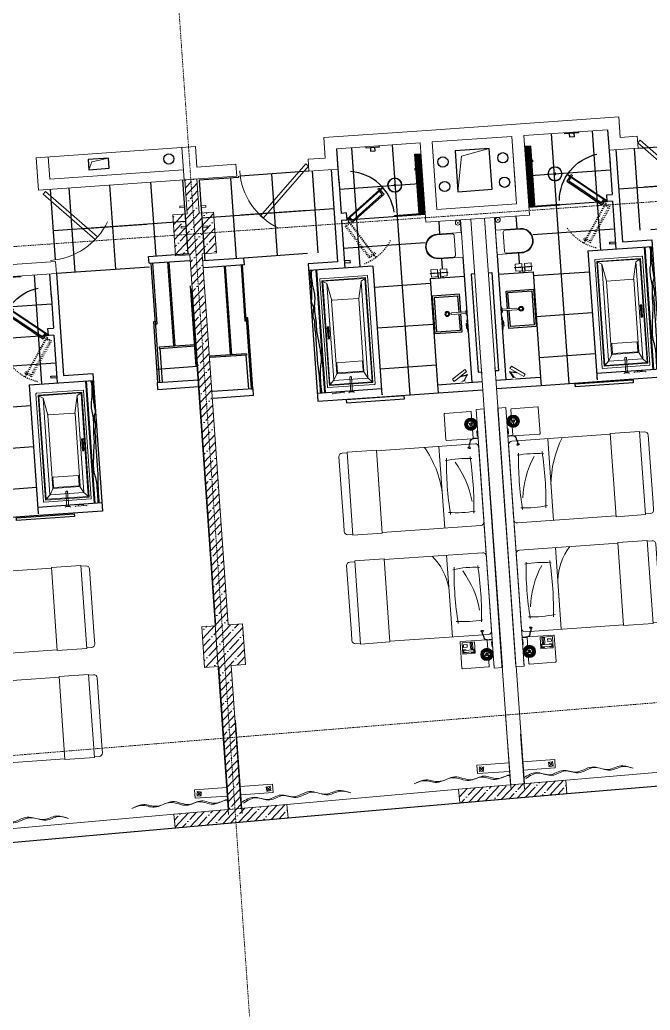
# Model space of a CAD drawing. Header units: millimetres. Extents: x -798 to 124478, y -405 to 121556.
# Drawn here: x 52093 to 61324, y 9084 to 23600 of the extents above; entities that cross this region are included whole.
import ezdxf

# ---------------------------------------------------------------- set-up
doc = ezdxf.new("R2010")
doc.units = ezdxf.units.MM
doc.set_wipeout_variables(frame=1)
for name, pattern in [('ACAD_ISO03W100', [30, 12, -18]), ('CENTER', [2, 1.25, -0.25, 0.25, -0.25]), ('Dashed', [0.564444, 0.282222, -0.282222]), ('Strichpunkt', [25.4, 12.7, -6.35, 0, -6.35])]:
    doc.linetypes.add(name, pattern=pattern)
doc.layers.add('1', color=7, linetype='Continuous')
doc.layers.add('A-ЭСКИЗ', color=250, linetype='Continuous')
for name, color, linetype, lineweight in [('A-AXES', 40, 'CENTER', 5), ('A-DOOR', 4, 'Continuous', 18), ('A-Hatch', 253, 'Continuous', 9), ('A-WALL-BRC', 30, 'Continuous', 13), ('A-WALL-BRCK', 5, 'Continuous', 9), ('A-WALL-GVL', 5, 'Continuous', 13), ('LWA', 9, 'Continuous', 0), ('S-SLAB', 200, 'Continuous', 15), ('S-WALL', 5, 'Continuous', 15)]:
    doc.layers.add(name, color=color, linetype=linetype, lineweight=lineweight)
pattern_1 = [(0, (-128611.0993, 13100.188), (2.38125, 4.7625), [0, -4.7625])]
pattern_2 = [(0, (-128611.0993, 13100.1882), (1.5875, 3.175), [0, -3.175])]

# ---------------------------------------------------------------- blocks, each defined once
blk = doc.blocks.new('штора2')
at = {"layer": 'LWA', "color": 9}
for q in [(27702, 22033), (27708, 21967), (27768, 22039), (27774, 21973)]:
    blk.add_line((27738, 22003), q, dxfattribs=at)
blk.add_lwpolyline([(27677, 21939), (28148, 21939), (28148, 22063), (27677, 22063)], close=True, dxfattribs=at)
blk.add_circle((27738, 22003), 32.4, dxfattribs=at)
for points, knots in [([(28141, 22123), (28136, 22123), (28067, 22124), (27930, 22212), (27741, 22075), (27531, 22205), (27312, 22040), (27091, 22196), (26899, 22086), (26790, 22129), (26741, 22148)], [187.014587, 187.014587, 187.014587, 187.014587, 202.944401, 403.924227, 603.513811, 795.094955, 1040.158283, 1286.67345, 1472.778245, 1625.519582, 1625.519582, 1625.519582, 1625.519582]), ([(28143, 22113), (28082, 22122), (27955, 22198), (27770, 22064), (27561, 22194), (27341, 22029), (27120, 22185), (26929, 22075), (26819, 22118), (26770, 22137)], [215.715231, 215.715231, 215.715231, 215.715231, 403.924227, 603.513811, 795.094955, 1040.158283, 1286.67345, 1472.778245, 1625.519582, 1625.519582, 1625.519582, 1625.519582])]:
    blk.add_open_spline(points, degree=3, knots=knots, dxfattribs=at)
blk = doc.blocks.new('штора1')
at = {"layer": 'LWA', "color": 9}
for q in [(24773, 21973), (24779, 22039), (24845, 22033), (24839, 21967)]:
    blk.add_line((24809, 22003), q, dxfattribs=at)
blk.add_lwpolyline([(24870, 21939), (24398, 21939), (24398, 22063), (24870, 22063)], close=True, dxfattribs=at)
blk.add_circle((24809, 22003), 32.4, dxfattribs=at)
for points in [[(24398, 22176), (24591, 22112), (24787, 22157), (24980, 22107), (25167, 22146), (25405, 22087), (25646, 22140), (25828, 22101), (25976, 22137)], [(24428, 22187), (24620, 22123), (24816, 22168), (25009, 22117), (25197, 22157), (25435, 22098), (25676, 22151), (25857, 22112), (26006, 22148)]]:
    blk.add_spline(points, degree=3, dxfattribs=at)
blk = doc.blocks.new('шторы')
at = {"xscale": -0.9999999999999998, "rotation": 180.0000000000041}
for name, p in [('штора1', (-65798, 13814)), ('штора2', (-65598, 13882)), ('штора1', (-61649, 13885)), ('штора1', (-69948, 13731)), ('штора2', (-69748, 13810))]:
    blk.add_blockref(name, p, dxfattribs=at)
blk = doc.blocks.new('DOOR101')
at = {"layer": 'A-DOOR', "ltscale": 4, "transparency": 33554687}
blk.add_lwpolyline([(0, 0), (-714, -714), (-750, -678), (-36, 36)], close=True, dxfattribs=at)
blk.add_arc((0, 0), 1010, 180, 240, dxfattribs=at)
blk = doc.blocks.new('NC Night table')
blk.add_wipeout([(-200, -390), (-200, -10), (-199, -6), (-198, -4), (-197, -3), (-195, -1), (-192, 0), (-190, 0), (190, 0), (193, 0), (195, -1), (197, -3), (199, -5), (200, -7), (200, -10), (200, -390), (200, -392), (199, -394), (197, -397), (195, -399), (192, -400), (190, -400), (-190, -400), (-192, -400), (-194, -399), (-197, -397), (-199, -394), (-200, -392)])
for points in [[(-190, 0), (190, 0)], [(-200, -390), (-200, -10)], [(200, -390), (200, -10)], [(-190, -400), (190, -400)], [(-190, -400), (190, -400)]]:
    blk.add_lwpolyline(points)
for centre, start, end in [((-190, -10), 90, 180), ((190, -10), 0, 90), ((-190, -390), 180, 270), ((190, -390), 270, 0)]:
    blk.add_arc(centre, 10, start, end)
blk = doc.blocks.new('*U479')
at = {"transparency": 33554687}
blk.add_wipeout([(-1850, 0), (1950, 0), (1950, -120), (1636, -120), (1636, -130), (1561, -130), (1561, -120), (1400, -120), (1416, -123), (1427, -128), (1435, -135), (1443, -144), (1448, -156), (1450, -170), (1450, -1616), (1460, -1616), (1460, -2048), (1450, -2048), (1450, -2121), (1448, -2135), (1443, -2146), (1435, -2156), (1424, -2165), (1409, -2170), (1400, -2171), (300, -2171), (277, -2165), (265, -2156), (258, -2148), (252, -2135), (250, -2121), (250, -2048), (240, -2048), (240, -1616), (250, -1616), (250, -170), (252, -156), (256, -146), (263, -137), (265, -135), (272, -128), (283, -123), (295, -120), (300, -120), (-200, -120), (-185, -122), (-174, -127), (-165, -135), (-159, -142), (-154, -150), (-150, -170), (-150, -1616), (-140, -1616), (-140, -2048), (-150, -2048), (-150, -2121), (-152, -2134), (-156, -2145), (-165, -2156), (-173, -2163), (-185, -2169), (-200, -2171), (-1300, -2171), (-1314, -2169), (-1325, -2164), (-1335, -2156), (-1343, -2147), (-1347, -2138), (-1350, -2121), (-1350, -2048), (-1360, -2048), (-1360, -1616), (-1350, -1616), (-1350, -170), (-1349, -162), (-1346, -151), (-1341, -142), (-1335, -135), (-1328, -128), (-1319, -124), (-1300, -120), (-1461, -120), (-1461, -130), (-1536, -130), (-1536, -120), (-1850, -120)], dxfattribs=at)
for p, q in [((-1850, 0), (1950, 0)), ((240, 0), (1928, 0)), ((1950, -120), (1950, 0)), ((-150, -1616), (-150, -170)), ((1450, -1616), (1450, -170)), ((-150, -699), (-1350, -699)), ((1450, -699), (250, -699))]:
    blk.add_line(p, q, dxfattribs=at)
at = {"color": 9, "transparency": 33554687}
for p, q in [((1561, -120), (1561, -130)), ((1561, -130), (1636, -130)), ((1636, -130), (1636, -120))]:
    blk.add_line(p, q, dxfattribs=at)
at = {"color": 1, "transparency": 33554687}
for p, q in [((-140, -1616), (-1360, -1616)), ((-1360, -2048), (-1360, -1616)), ((-140, -2048), (-140, -1616)), ((1460, -1616), (240, -1616)), ((240, -2048), (240, -1616)), ((1460, -2048), (1460, -1616)), ((-140, -2048), (-1360, -2048)), ((1460, -2048), (240, -2048))]:
    blk.add_line(p, q, dxfattribs=at)
at = {"transparency": 33554687}
for points in [[(-1350, -1616), (-1350, -170, -0.414214), (-1300, -120), (-1194, -120)], [(250, -1616), (250, -170, -0.414214), (300, -120), (406, -120)], [(-1350, -2048), (-1350, -2121, 0.414214), (-1300, -2171), (-1194, -2171)], [(-150, -2048), (-150, -2121, -0.414214), (-200, -2171), (-1194, -2171)], [(250, -2048), (250, -2121, 0.414214), (300, -2171), (406, -2171)], [(1450, -2048), (1450, -2121, -0.414214), (1400, -2171), (406, -2171)]]:
    blk.add_lwpolyline(points, format="xyb", dxfattribs=at)
for centre, radius, start, end in [((-200, -170), 50, 0, 90), ((1400, -170), 50, 0, 90), ((-1288, -269), 29, 90.0643, 152.4341), ((-1285, -250), 29, 192.8605, 255.2303), ((-1241, -265), 53, 152.8654, 192.5176), ((-1323, -255), 37.9, 322.5963, 20.4157), ((1423, -255), 37.9, 159.5843, 217.4037), ((1388, -269), 29, 27.5659, 89.9357), ((1341, -265), 53, 347.4824, 27.1346), ((1385, -250), 29, 284.7697, 347.1395), ((-723, -1559), 865, 48.5262, 83.7427), ((652, -2273), 1579, 59.6604, 85.6808)]:
    blk.add_arc(centre, radius, start, end, dxfattribs=at)
at = {"color": 9, "transparency": 33554687}
for centre, radius, start, end in [((-728, -4972), 4733, 85.2045, 95.2424), ((328, -407), 1471, 173.3374, 188.5889), ((-1148, -1679), 1415, 57.9104, 83.527), ((-1822, -404), 1471, 351.4111, 6.6626), ((872, -4972), 4733, 85.2045, 95.2424), ((1928, -407), 1471, 173.3374, 188.5889), ((452, -1679), 1415, 57.9104, 83.527), ((-222, -404), 1471, 351.4111, 6.6626), ((-728, 4114), 4733, 264.7576, 274.7955), ((872, 4114), 4733, 264.7576, 274.7955)]:
    blk.add_arc(centre, radius, start, end, dxfattribs=at)
at = {"transparency": 33554687}
for points, knots in [([(1530, -120), (1530, -125), (1531, -129), (1532, -139), (1532, -145), (1532, -154), (1532, -157), (1532, -163), (1532, -166), (1532, -172), (1532, -175), (1531, -184), (1530, -191), (1527, -203), (1525, -209), (1521, -218), (1519, -221), (1515, -227), (1513, -230), (1508, -234), (1507, -235), (1504, -236), (1502, -237), (1500, -238), (1500, -238), (1498, -238), (1498, -239), (1496, -239), (1494, -239), (1490, -240), (1488, -240), (1483, -241), (1480, -241), (1477, -242), (1476, -242), (1474, -242), (1473, -243), (1472, -243), (1471, -243), (1469, -244), (1467, -245), (1463, -247), (1461, -248), (1455, -251), (1452, -253), (1449, -254), (1448, -254), (1446, -255), (1445, -255), (1443, -256), (1441, -257), (1436, -258), (1433, -259), (1423, -260), (1418, -261), (1412, -261)], [0.408946, 0.408946, 0.408946, 0.408946, 14.893019, 14.893019, 31.538449, 31.538449, 40.753928, 40.753928, 48.699197, 48.699197, 56.644465, 56.644465, 72.535003, 72.535003, 88.42554, 88.42554, 99.093384, 99.093384, 109.761227, 109.761227, 115.432916, 115.432916, 119.531491, 119.531491, 121.526995, 121.526995, 123.5225, 123.5225, 127.513508, 127.513508, 134.907916, 134.907916, 142.302325, 142.302325, 145.600302, 145.600302, 148.209925, 148.209925, 150.819548, 150.819548, 156.038795, 156.038795, 165.123981, 165.123981, 174.209168, 174.209168, 176.741836, 176.741836, 179.274504, 179.274504, 184.33984, 184.33984, 194.470511, 194.470511, 211.322731, 211.322731, 211.322731, 211.322731]), ([(1526, -120), (1527, -135), (1531, -173), (1518, -238), (1471, -236), (1446, -254), (1425, -256), (1413, -257)], [0, 0, 0, 0, 46.823747, 120.081065, 147.046858, 175.246216, 209.640454, 209.640454, 209.640454, 209.640454])]:
    blk.add_open_spline(points, degree=3, knots=knots, dxfattribs=at)
at = {"transparency": 33554687, "xscale": -1}
blk.add_blockref('NC Night table', (-1626, -192), dxfattribs=at)
at = {"transparency": 33554687}
h = blk.add_hatch(dxfattribs=at)
h.set_pattern_fill('DOTS', color=9, scale=3, style=0)
h.set_pattern_definition(pattern_1)
h.paths.add_polyline_path([(-1703, -147), (-1673, -179, -0.227785), (-1635, -166), (-1630, -123, 0.225319)])
h = blk.add_hatch(dxfattribs=at)
h.set_pattern_fill('DOTS', color=9, scale=2, style=0)
h.set_pattern_definition(pattern_2)
h.paths.add_polyline_path([(-1630, -123), (-1635, -166, -0.37521), (-1594, -212, -0.229255), (-1612, -249), (-1586, -284, 0.231726), (-1551, -212, 0.377888)])
h = blk.add_hatch(dxfattribs=at)
h.set_pattern_fill('DOTS', color=9, scale=2, style=0)
h.set_pattern_definition(pattern_2)
h.paths.add_polyline_path([(-1688, -212, -0.205293), (-1673, -179), (-1703, -147, 0.205293), (-1731, -212, 0.349325), (-1661, -300), (-1652, -258, -0.349325)])
h = blk.add_hatch(dxfattribs=at)
h.set_pattern_fill('DOTS', color=9, scale=3, style=0)
h.set_pattern_definition(pattern_1)
h.paths.add_polyline_path([(-1612, -249, -0.227785), (-1652, -258), (-1661, -300, 0.225319), (-1586, -284)])
for p, q in [((-1850, 0), (-1850, -120)), ((-1850, -120), (1950, -120)), ((1400, -120), (-1376, -120))]:
    blk.add_line(p, q, dxfattribs=at)
at = {"color": 1, "transparency": 33554687}
for p, q in [((-1850, -120), (-1756, -120)), ((1426, -120), (-1500, -120))]:
    blk.add_line(p, q, dxfattribs=at)
at = {"color": 9, "transparency": 33554687}
for p, q in [((-1536, -130), (-1536, -120)), ((-1461, -130), (-1536, -130)), ((-1461, -120), (-1461, -130))]:
    blk.add_line(p, q, dxfattribs=at)
at = {"color": 1, "transparency": 33554687}
for points in [[(-1641, -212), (-1665, -172)], [(-1665, -253), (-1641, -212)], [(-1641, -212), (-1594, -212)]]:
    blk.add_lwpolyline(points, dxfattribs=at)
for radius in [90, 90, 46.7, 19.4]:
    blk.add_circle((-1641, -212), radius, dxfattribs=at)
at = {"transparency": 33554687}
for points, knots in [([(-1430, -120), (-1430, -125), (-1431, -129), (-1432, -139), (-1432, -145), (-1432, -154), (-1432, -157), (-1432, -163), (-1432, -166), (-1432, -172), (-1432, -175), (-1431, -184), (-1430, -191), (-1427, -203), (-1425, -209), (-1421, -218), (-1419, -221), (-1415, -227), (-1413, -230), (-1408, -234), (-1407, -235), (-1404, -236), (-1402, -237), (-1400, -238), (-1400, -238), (-1398, -238), (-1398, -239), (-1396, -239), (-1394, -239), (-1390, -240), (-1388, -240), (-1383, -241), (-1380, -241), (-1377, -242), (-1376, -242), (-1374, -242), (-1373, -243), (-1372, -243), (-1371, -243), (-1369, -244), (-1367, -245), (-1363, -247), (-1361, -248), (-1355, -251), (-1352, -253), (-1349, -254), (-1348, -254), (-1346, -255), (-1345, -255), (-1343, -256), (-1341, -257), (-1336, -258), (-1333, -259), (-1323, -260), (-1318, -261), (-1312, -261)], [0.408946, 0.408946, 0.408946, 0.408946, 14.893019, 14.893019, 31.538449, 31.538449, 40.753928, 40.753928, 48.699197, 48.699197, 56.644465, 56.644465, 72.535003, 72.535003, 88.42554, 88.42554, 99.093384, 99.093384, 109.761227, 109.761227, 115.432916, 115.432916, 119.531491, 119.531491, 121.526995, 121.526995, 123.5225, 123.5225, 127.513508, 127.513508, 134.907916, 134.907916, 142.302325, 142.302325, 145.600302, 145.600302, 148.209925, 148.209925, 150.819548, 150.819548, 156.038795, 156.038795, 165.123981, 165.123981, 174.209168, 174.209168, 176.741836, 176.741836, 179.274504, 179.274504, 184.33984, 184.33984, 194.470511, 194.470511, 211.322731, 211.322731, 211.322731, 211.322731]), ([(-1426, -120), (-1426, -125), (-1427, -129), (-1428, -138), (-1428, -142), (-1428, -150), (-1428, -153), (-1428, -160), (-1428, -163), (-1428, -168), (-1428, -171), (-1427, -177), (-1427, -180), (-1426, -191), (-1424, -199), (-1419, -214), (-1416, -220), (-1410, -227), (-1409, -228), (-1406, -231), (-1404, -232), (-1402, -233), (-1401, -233), (-1397, -235), (-1395, -235), (-1391, -236), (-1389, -236), (-1385, -237), (-1383, -237), (-1379, -237), (-1377, -238), (-1374, -238), (-1374, -238), (-1372, -239), (-1371, -239), (-1369, -240), (-1368, -240), (-1365, -241), (-1363, -243), (-1358, -245), (-1356, -246), (-1351, -249), (-1349, -250), (-1344, -252), (-1341, -253), (-1336, -254), (-1334, -255), (-1325, -256), (-1318, -257), (-1312, -257), (-1312, -257), (-1311, -257)], [0, 0, 0, 0, 14.994783, 14.994783, 27.011933, 27.011933, 37.761453, 37.761453, 45.515298, 45.515298, 53.269144, 53.269144, 61.022989, 61.022989, 82.389762, 82.389762, 103.756534, 103.756534, 110.162663, 110.162663, 115.905696, 115.905696, 119.508232, 119.508232, 126.713306, 126.713306, 132.501218, 132.501218, 138.28913, 138.28913, 144.077042, 144.077042, 146.875499, 146.875499, 149.673956, 149.673956, 152.472413, 152.472413, 160.360941, 160.360941, 168.249469, 168.249469, 176.137996, 176.137996, 184.026524, 184.026524, 191.915051, 191.915051, 211.08036, 211.08036, 211.322731, 211.322731, 211.322731, 211.322731])]:
    blk.add_open_spline(points, degree=3, knots=knots, dxfattribs=at)
at = {"color": 1, "transparency": 33554687}
blk.add_wipeout([(-1611, -383), (-1446, -383), (-1446, -564), (-1611, -564)], dxfattribs=at)
blk.add_line((-1538, -428), (-1455, -428), dxfattribs=at)
for points in [[(-1611, -383), (-1446, -383), (-1446, -564), (-1611, -564)], [(-1588, -401), (-1560, -401), (-1560, -546), (-1588, -546)], [(-1538, -410), (-1455, -410), (-1455, -446), (-1538, -446)], [(-1514, -492), (-1478, -492), (-1478, -546), (-1514, -546)]]:
    blk.add_lwpolyline(points, close=True, dxfattribs=at)
for points in [[(-1588, -437), (-1600, -437), (-1600, -386), (-1547, -386), (-1547, -437), (-1560, -437)], [(-1588, -433), (-1597, -433), (-1597, -392), (-1551, -392), (-1551, -433), (-1560, -433)], [(-1560, -515), (-1551, -515), (-1551, -556), (-1596, -556), (-1596, -515), (-1588, -515)]]:
    blk.add_lwpolyline(points, dxfattribs=at)
at = {"transparency": 33554687}
blk.add_blockref('NC Night table', (1726, -192), dxfattribs=at)
h = blk.add_hatch(dxfattribs=at)
h.set_pattern_fill('DOTS', color=9, scale=2, style=0)
h.set_pattern_definition(pattern_2)
h.paths.add_polyline_path([(1730, -123), (1735, -166, 0.37521), (1694, -212, 0.229255), (1712, -249), (1686, -284, -0.231726), (1651, -212, -0.377888)])
h = blk.add_hatch(dxfattribs=at)
h.set_pattern_fill('DOTS', color=9, scale=3, style=0)
h.set_pattern_definition(pattern_1)
h.paths.add_polyline_path([(1803, -147), (1773, -179, 0.227785), (1735, -166), (1730, -123, -0.225319)])
h = blk.add_hatch(dxfattribs=at)
h.set_pattern_fill('DOTS', color=9, scale=3, style=0)
h.set_pattern_definition(pattern_1)
h.paths.add_polyline_path([(1712, -249, 0.227785), (1752, -258), (1761, -300, -0.225319), (1686, -284)])
h = blk.add_hatch(dxfattribs=at)
h.set_pattern_fill('DOTS', color=9, scale=2, style=0)
h.set_pattern_definition(pattern_2)
h.paths.add_polyline_path([(1788, -212, 0.205293), (1773, -179), (1803, -147, -0.205293), (1831, -212, -0.349325), (1761, -300), (1752, -258, 0.349325)])
at = {"color": 1, "transparency": 33554687}
for points in [[(1741, -212), (1694, -212)], [(1741, -212), (1765, -172)], [(1765, -253), (1741, -212)]]:
    blk.add_lwpolyline(points, dxfattribs=at)
for radius in [90, 90, 46.7, 19.4]:
    blk.add_circle((1741, -212), radius, dxfattribs=at)
blk = doc.blocks.new('URB Toilet')
blk.add_wipeout([(-540, 0), (-540, 9), (-539, 20), (-536, 39), (-532, 52), (-527, 67), (-523, 77), (-516, 90), (-510, 100), (-501, 112), (-491, 123), (-481, 133), (-467, 145), (-452, 155), (-439, 162), (-423, 169), (-410, 173), (-391, 177), (-382, 179), (-373, 180), (-364, 180), (-360, 180), (-5, 180), (-4, 180), (-3, 180), (-2, 179), (-1, 178), (-1, 177), (0, 176), (0, 175), (0, -175), (0, -176), (-1, -177), (-1, -178), (-1, -179), (-3, -179), (-4, -180), (-5, -180), (-360, -180), (-369, -180), (-376, -179), (-384, -178), (-395, -176), (-408, -174), (-419, -170), (-431, -165), (-444, -159), (-456, -152), (-470, -142), (-482, -133), (-494, -120), (-504, -108), (-511, -98), (-518, -86), (-525, -72), (-528, -64), (-531, -55), (-534, -45), (-537, -32), (-539, -20), (-540, -10), (-540, -3)])
for points in [[(0, 175, 0.414214), (-5, 180), (-360, 180, 1), (-360, -180), (-5, -180, 0.414214), (0, -175)], [(-140, 170), (-360, 170, 1), (-360, -170), (-140, -170, 0.414214), (-110, -140), (-110, 140, 0.414214)]]:
    blk.add_lwpolyline(points, format="xyb", close=True)
blk = doc.blocks.new('bathtub_700073')
for p, q in [((-1520, 303), (-1520, -303)), ((-1484, 250), (-1518, 308)), ((-1513, 310), (-7, 310)), ((-2, 308), (-62, 248)), ((0, 303), (0, -303)), ((-1484, 250), (-67, 250)), ((-1484, 250), (-1231, 198)), ((-1233, 193), (-1233, -193)), ((-158, 200), (-1226, 200)), ((-315, 183), (-315, -183)), ((-170, 188), (-310, 188)), ((-165, 183), (-165, -183)), ((-62, 248), (-154, 197)), ((-153, 195), (-153, -195)), ((-60, 243), (-60, -243)), ((-1484, -250), (-1518, -308)), ((-1232, -197), (-1484, -250)), ((-1484, -250), (-67, -250)), ((-158, -200), (-1226, -200)), ((-670, -269), (-850, -269)), ((-850, -269), (-850, -291)), ((-763, -274), (-845, -274)), ((-845, -274), (-845, -279)), ((-842, -279), (-845, -279)), ((-845, -286), (-845, -281)), ((-842, -281), (-845, -281)), ((-763, -286), (-845, -286)), ((-763, -275), (-842, -275)), ((-842, -279), (-842, -275)), ((-842, -281), (-842, -285)), ((-763, -285), (-842, -285)), ((-763, -274), (-763, -275)), ((-763, -286), (-763, -285)), ((-757, -274), (-675, -274)), ((-757, -274), (-757, -275)), ((-757, -275), (-678, -275)), ((-757, -285), (-678, -285)), ((-757, -286), (-757, -285)), ((-757, -286), (-675, -286)), ((-678, -279), (-678, -275)), ((-678, -279), (-675, -279)), ((-678, -281), (-675, -281)), ((-678, -281), (-678, -285)), ((-675, -274), (-675, -279)), ((-675, -286), (-675, -281)), ((-670, -269), (-670, -291)), ((-170, -188), (-310, -188)), ((-62, -248), (-154, -197)), ((-2, -308), (-62, -248)), ((-1513, -310), (-7, -310)), ((-670, -291), (-850, -291))]:
    blk.add_line(p, q)
blk.add_lwpolyline([(40, 343, 0.414214), (33, 350), (-1553, 350, 0.414214), (-1560, 343), (-1560, -343, 0.414214), (-1553, -350), (33, -350, 0.414214), (40, -343)], format="xyb", close=True)
blk.add_lwpolyline([(10, 320), (-1530, 320), (-1530, -320), (10, -320)], close=True)
for centre, radius, start, end in [((-1513, 303), 7, 90, 180), ((-7, 303), 7, 0, 90), ((-1226, 193), 7, 90, 180), ((-310, 183), 5, 90, 180), ((-170, 183), 5, 0, 90), ((-158, 195), 5, 0, 90), ((-67, 243), 7, 0, 90), ((-1226, -193), 7, 180, 270), ((-310, -183), 5, 180, 270), ((-170, -183), 5, 270, 0), ((-158, -195), 5, 270, 0), ((-67, -243), 7, 270, 0), ((-1513, -303), 7, 180, 270), ((-7, -303), 7, 270, 0)]:
    blk.add_arc(centre, radius, start, end)
blk = doc.blocks.new('bathtub_shower-system_wall')
at = {"layer": 'LWA'}
for p, q in [((9, 13), (226, 29)), ((11, -12), (228, 4))]:
    blk.add_line(p, q, dxfattribs=at)
for points in [[(-21, 279), (-11, 280), (2, 110), (-8, 110)], [(-7, 230), (8, 231), (13, 161), (-2, 160)], [(-3, 37), (7, 38), (13, -37), (3, -37)], [(8, 26), (13, 26), (17, -24), (12, -24)]]:
    blk.add_lwpolyline(points, dxfattribs=at)
blk.add_arc((227, 17), 12.5, 274.25, 94.25, dxfattribs=at)
blk = doc.blocks.new('fjysd')
at = {"extrusion": (0, 0, -1), "xscale": -1, "zscale": -1, "rotation": 94.25000000005893}
blk.add_blockref('bathtub_shower-system_wall', (-23176, 17581), dxfattribs=at)
at = {"layer": 'LWA', "extrusion": (0, 0, -1), "xscale": -1, "zscale": -1, "rotation": 270}
blk.add_blockref('bathtub_700073', (-23176, 17441), dxfattribs=at)
blk = doc.blocks.new('NCL Towel rail 600 mm')
blk.add_wipeout([(-310, -80), (-310, 0), (-290, 0), (-290, -60), (290, -60), (290, 0), (310, 0), (310, -80)])
at = {"color": 1}
for p, q in [((-310, 0), (-310, -80)), ((-310, 0), (-290, 0)), ((-290, -60), (-290, 0)), ((290, -60), (290, 0)), ((290, 0), (310, 0)), ((310, 0), (310, -80)), ((-310, -80), (310, -80)), ((-290, -60), (290, -60))]:
    blk.add_line(p, q, dxfattribs=at)
blk = doc.blocks.new('tyj')
at = {"color": 9}
for p, q in [((23250, 15299), (23679, 14746)), ((23683, 14749), (23254, 15302)), ((23687, 14753), (23258, 15306)), ((23679, 14746), (23687, 14753))]:
    blk.add_line(p, q, dxfattribs=at)
at = {"extrusion": (0, 0, -1), "zscale": -1, "rotation": 52.18814453948086}
blk.add_blockref('NCL Towel rail 600 mm', (-23459, 15030), dxfattribs=at)
at = {"color": 9}
blk.add_line((23258, 15306), (23250, 15299), dxfattribs=at)
blk.add_arc((23258, 15306), 700, 274.5518, 351.5337, dxfattribs=at)
at = {"layer": 'LWA'}
blk.add_lwpolyline([(23644, 14809), (23659, 14789), (23679, 14804), (23663, 14824)], close=True, dxfattribs=at)
blk = doc.blocks.new('NCL Bathroom rain shower')
for radius in [105, 97.4, 12.7, 6.99]:
    blk.add_circle((0, 0), radius)
blk = doc.blocks.new('NCL Makeup mirror')
blk.add_wipeout([(-166, -65), (-143, -32), (-51, -95), (-51, -94), (-50, -93), (-49, -93), (-47, -92), (-46, -93), (-45, -93), (-44, -93), (45, -107), (-2, -30), (-3, -29), (-4, -29), (-4, -28), (-5, -27), (-5, -26), (-5, -25), (-24, -25), (-24, 0), (24, 0), (24, -25), (5, -25), (56, -108), (57, -108), (57, -109), (58, -109), (58, -110), (58, -110), (59, -111), (59, -112), (59, -113), (59, -113), (59, -114), (59, -114), (58, -115), (58, -116), (57, -116), (57, -117), (56, -117), (56, -117), (55, -117), (55, -117), (54, -117), (54, -118), (53, -117), (52, -117), (52, -117), (51, -117), (51, -116), (-39, -103), (49, -163), (26, -196)])
for points in [[(24, 0), (24, -25), (-24, -25), (-24, 0)], [(-143, -32), (49, -163), (26, -196), (-166, -65)]]:
    blk.add_lwpolyline(points, close=True)
for points in [[(52, -108), (-44, -93)], [(-39, -103), (51, -116)], [(-2, -30), (45, -107)], [(56, -108), (5, -25)]]:
    blk.add_lwpolyline(points)
blk.add_circle((54, -113), 5)
blk.add_wipeout([(24, 0), (24, -25), (-24, -25), (-24, 0)])
for centre, start, end in [((-47, -97), 325.7754, 145.7754), ((0, -25), 180, 0)]:
    blk.add_arc(centre, 5, start, end)
blk = doc.blocks.new('NCL Toilet roll holder')
blk.add_wipeout([(-130, -80), (-130, -77), (-116.5, -77), (-116.5, -26), (-21.5, -26), (-21.5, -77), (-15, -77), (-15, 0), (15, 0), (15, -77), (21.5, -77), (21.5, -26), (116.5, -26), (116.5, -77), (130, -77), (130, -80), (116.5, -80), (116.5, -131), (21.5, -131), (21.5, -80), (-21.5, -80), (-21.5, -131), (-116.5, -131), (-116.5, -80)])
for p, q in [((15, 0), (-15, 0)), ((-15, 0), (-15, -80)), ((15, 0), (15, -80)), ((-130, -77), (-130, -80)), ((-116.5, -77), (-130, -77)), ((-116.5, -80), (-130, -80)), ((-123, -77), (-123, -80)), ((21.5, -77), (-21.5, -77)), ((21.5, -80), (-21.5, -80)), ((15, -3), (-15, -3)), ((130, -77), (116.5, -77)), ((130, -80), (116.5, -80)), ((123, -77), (123, -80)), ((130, -77), (130, -80))]:
    blk.add_line(p, q)
at = {"color": 9, "linetype": 'Dashed'}
for p, q in [((-116.5, -77), (-21.5, -77)), ((-21.5, -80), (-116.5, -80)), ((116.5, -77), (21.5, -77)), ((21.5, -80), (116.5, -80))]:
    blk.add_line(p, q, dxfattribs=at)
for points in [[(-116.5, -26), (-21.5, -26), (-21.5, -131), (-116.5, -131)], [(116.5, -26), (21.5, -26), (21.5, -131), (116.5, -131)]]:
    blk.add_lwpolyline(points, close=True)
blk = doc.blocks.new('URB Wc brush')
blk.add_wipeout([(0, -4), (-9, -4), (-9, -7), (-10, -11), (-11, -13), (-13, -17), (-14, -19), (-16, -22), (-18, -24), (-20, -26), (-22, -29), (-25, -30), (-28, -32), (-31, -33), (-35, -35), (-38, -36), (-41, -36), (-43, -36), (-44, -36), (-47, -36), (-49, -36), (-55, -35), (-57, -34), (-61, -32), (-64, -30), (-67, -28), (-70, -26), (-72, -23), (-74, -20), (-77, -16), (-78, -12), (-80, -7), (-80, -3), (-81, 0), (-80, 4), (-80, 8), (-78, 12), (-76, 17), (-74, 20), (-72, 23), (-69, 26), (-66, 29), (-63, 31), (-60, 33), (-56, 34), (-52, 35), (-48, 36), (-46, 36), (-44, 36), (-39, 36), (-35, 35), (-32, 34), (-29, 33), (-26, 31), (-23, 29), (-21, 27), (-18, 25), (-16, 23), (-14, 20), (-13, 17), (-11, 13), (-10, 11), (-9, 9), (-9, 6), (-9, 4), (0, 4)])
for p, q in [((-9, 4), (0, 4)), ((0, -4), (0, 4)), ((-9, -4), (0, -4))]:
    blk.add_line(p, q)
for radius in [36.1, 5.74]:
    blk.add_circle((-44, 0), radius)
blk = doc.blocks.new('shower_mixer')
for p, q in [((0, 167), (-8, 167)), ((-8, 167), (-8, 68)), ((-8, 134), (-36, 134)), ((-36, 134), (-36, 101)), ((-36, 101), (-8, 101)), ((-8, 68), (0, 68)), ((-53, -150), (-53, -92)), ((-53, -92), (-26, -92)), ((-40, -110), (-5, -110)), ((-5, -125), (-40, -125)), ((-26, -92), (-26, -110)), ((-26, -125), (-26, -175)), ((0, -104), (-5, -104)), ((-5, -104), (-5, -131)), ((-5, -131), (0, -131)), ((-107, -147), (-75, -147)), ((-107, -172), (-107, -147)), ((-75, -172), (-107, -172)), ((-75, -147), (-75, -172)), ((-33, -150), (-75, -150)), ((-75, -169), (-33, -169)), ((-53, -175), (-53, -169)), ((-26, -175), (-53, -175)), ((-33, -169), (-33, -150))]:
    blk.add_line(p, q)
blk.add_circle((-40, -118), 7.5)
blk = doc.blocks.new('uuuuui8')
h = blk.add_hatch()
h.set_pattern_fill('LINE', color=9, scale=3, angle=180)
h.set_pattern_definition([(180, (2784779.135, -5336451.1605), (-6e-10, -9.525), [])])
h.paths.add_polyline_path([(1308363, -2604560), (1308303, -2604564), (1308363, -2605412), (1308423, -2605408)])
at = {"color": 9}
for p, q in [((1307381, -2601968), (1308203, -2601910)), ((1306681, -2603943), (1306555, -2602146)), ((1306686, -2603943), (1306560, -2602146)), ((1306691, -2603942), (1306565, -2602145)), ((1307410, -2602379), (1308232, -2602321)), ((1305268, -2602888), (1305360, -2604186)), ((1305288, -2602887), (1305379, -2604185)), ((1307452, -2602977), (1308274, -2602920)), ((1307494, -2603576), (1308316, -2603518)), ((1307110, -2603989), (1307195, -2603983)), ((1307197, -2604013), (1307112, -2604019)), ((1307195, -2603983), (1307197, -2604013)), ((1306593, -2604200), (1305661, -2604265)), ((1306152, -2604231), (1306236, -2605431)), ((1306750, -2604189), (1306834, -2605389)), ((1305553, -2604273), (1305636, -2605453)), ((1308381, -2604529), (1307932, -2604560)), ((1308381, -2604534), (1307932, -2604565)), ((1308382, -2604539), (1307933, -2604570)), ((1308570, -2604462), (1308570, -2604465)), ((1307066, -2604796), (1305131, -2604932)), ((1306687, -2604823), (1305705, -2604892)), ((1306780, -2605393), (1305773, -2605463))]:
    blk.add_line(p, q, dxfattribs=at)
for p, q in [((1308203, -2601910), (1308856, -2601864)), ((1308211, -2602030), (1308203, -2601910)), ((1306441, -2602034), (1307381, -2601968)), ((1306582, -2604050), (1306441, -2602034)), ((1306449, -2602154), (1307389, -2602088)), ((1307385, -2602026), (1307383, -2601996)), ((1307515, -2603885), (1307383, -2601998)), ((1308211, -2602030), (1308864, -2601984)), ((1308320, -2603581), (1308211, -2602030)), ((1306691, -2603942), (1306565, -2602145)), ((1308824, -2602130), (1308874, -2602126)), ((1308925, -2603567), (1308824, -2602130)), ((1305519, -2602249), (1304926, -2602290)), ((1305526, -2602349), (1304933, -2602390)), ((1305492, -2602852), (1305457, -2602353)), ((1305502, -2602851), (1304968, -2602889)), ((1305504, -2602871), (1304969, -2602909)), ((1305504, -2602871), (1305502, -2602851)), ((1308823, -2603545), (1308320, -2603581)), ((1308975, -2603563), (1308925, -2603567)), ((1307515, -2603885), (1306575, -2603950)), ((1307154, -2604615), (1307105, -2603913)), ((1307012, -2604020), (1306582, -2604050)), ((1307107, -2605370), (1307012, -2604020)), ((1305654, -2604165), (1305060, -2604207)), ((1305661, -2604265), (1305067, -2604307)), ((1305170, -2605486), (1305087, -2604305)), ((1307196, -2605213), (1307161, -2604714)), ((1307227, -2605662), (1307192, -2605164)), ((1305749, -2605445), (1305170, -2605486)), ((1305750, -2605465), (1305749, -2605445)), ((1307716, -2605556), (1307781, -2605551)), ((1307720, -2605611), (1307716, -2605556)), ((1307781, -2605551), (1307785, -2605606)), ((1307653, -2605615), (1307852, -2605601)), ((1307654, -2605632), (1307653, -2605615)), ((1307852, -2605601), (1307854, -2605618))]:
    blk.add_line(p, q)
at = {"color": 9, "linetype": 'ACAD_ISO03W100'}
for p, q in [((1307547, -2604044), (1307477, -2604006)), ((1307485, -2604033), (1307537, -2604062)), ((1307547, -2604044), (1307537, -2604062)), ((1307571, -2604000), (1307580, -2604005))]:
    blk.add_line(p, q, dxfattribs=at)
for points in [[(1307703, -2601937), (1306855, -2601996), (1306852, -2601954), (1307700, -2601895)], [(1305573, -2603392), (1305500, -2602350), (1305520, -2602349), (1305593, -2603391)], [(1305605, -2604169), (1305547, -2603349), (1305567, -2603348), (1305625, -2604167)]]:
    blk.add_lwpolyline(points, close=True)
for points in [[(1308714, -2601995), (1308881, -2604376)], [(1305519, -2602249), (1305526, -2602349)], [(1308695, -2603036), (1308713, -2603298), (1308314, -2603326), (1308276, -2602777), (1308675, -2602749), (1308693, -2603011)], [(1308670, -2603038), (1308687, -2603275), (1308337, -2603299), (1308302, -2602800), (1308652, -2602776), (1308668, -2603013)], [(1305654, -2604165), (1305661, -2604265)]]:
    blk.add_lwpolyline(points)
blk.add_lwpolyline([(1307546, -2604067), (1307558, -2604045), (1307580, -2604057), (1307567, -2604079)], close=True, dxfattribs=at)
at = {"color": 9}
for points in [[(1308372, -2604549), (1308293, -2604555), (1308353, -2605423), (1308433, -2605417)], [(1308363, -2604560), (1308303, -2604564), (1308363, -2605412), (1308423, -2605408)]]:
    blk.add_lwpolyline(points, close=True, dxfattribs=at)
for radius in [35, 25]:
    blk.add_circle((1308495, -2603038), radius)
at = {"color": 9, "linetype": 'ACAD_ISO03W100'}
blk.add_arc((1307242, -2604617), 700, 34.5696, 77.5165, dxfattribs=at)
at = {"color": 9}
for points, knots in [([(1306594, -2603949), (1306590, -2603935), (1306587, -2603899), (1306589, -2603837), (1306581, -2603761), (1306577, -2603676), (1306569, -2603595), (1306554, -2603529), (1306544, -2603471), (1306574, -2603421), (1306558, -2603366), (1306546, -2603316), (1306539, -2603267), (1306561, -2603206), (1306541, -2603126), (1306545, -2603025), (1306535, -2602922), (1306529, -2602822), (1306522, -2602727), (1306517, -2602643), (1306508, -2602564), (1306517, -2602472), (1306498, -2602218), (1306495, -2602163), (1306494, -2602150)], [109.501433, 109.501433, 109.501433, 109.501433, 152.322748, 217.701907, 295.188256, 380.831065, 474.719115, 536.434544, 585.373309, 646.004611, 699.17838, 748.792999, 801.809965, 844.390021, 938.18935, 1040.22671, 1146.260701, 1248.216431, 1342.015701, 1431.73677, 1501.066658, 1578.981671, 1708.055911, 1745.911856, 1745.911856, 1745.911856, 1745.911856]), ([(1306620, -2603947), (1306614, -2603936), (1306596, -2603900), (1306602, -2603815), (1306593, -2603717), (1306614, -2603616), (1306605, -2603520), (1306579, -2603421), (1306574, -2603306), (1306578, -2603185), (1306562, -2603064), (1306570, -2602963), (1306573, -2602876), (1306576, -2602794), (1306579, -2602712), (1306574, -2602636), (1306561, -2602564), (1306524, -2602482), (1306512, -2602200), (1306510, -2602149)], [130.789624, 130.789624, 130.789624, 130.789624, 168.16012, 253.802929, 376.421741, 463.606115, 561.483644, 660.123764, 770.235956, 905.064759, 1023.33347, 1134.124081, 1207.984505, 1285.89946, 1380.053106, 1453.461253, 1515.176741, 1599.254476, 1717.222041, 1717.222041, 1717.222041, 1717.222041])]:
    blk.add_open_spline(points, degree=3, knots=knots, dxfattribs=at)
at = {"layer": 'A-WALL-GVL'}
blk.add_line((1308871, -2602078), (1308878, -2602178), dxfattribs=at)
at = {"layer": 'LWA'}
for points in [[(1305193, -2604808), (1305123, -2604813), (1305121, -2604788), (1305191, -2604783)], [(1305214, -2605107), (1305144, -2605112), (1305142, -2605087), (1305212, -2605082)]]:
    blk.add_lwpolyline(points, close=True, dxfattribs=at)
at = {"extrusion": (0, 0, -1), "zscale": -1}
for name, p, rotation in [('fjysd', (-1331298, -2618005), 355.9882622135246), ('bathtub_shower-system_wall', (-1308786, -2603017), 351.7382622134657)]:
    blk.add_blockref(name, p, dxfattribs=dict(at, rotation=rotation))
at = {"color": 9, "extrusion": (0, 0, -1), "zscale": -1.000000000000004, "rotation": 175.9882622135246}
blk.add_blockref('DOOR101', (-1306785, -2605468), dxfattribs=at)
at = {"layer": 'LWA'}
for name, p, rotation in [('*U479', (1308700, -2599638), 274.0117377864754), ('shower_mixer', (1308417, -2605037), 4.011737789810583)]:
    blk.add_blockref(name, p, dxfattribs=dict(at, rotation=rotation))
at = {"extrusion": (0, 0, -1), "zscale": -1.000000000000001, "rotation": 265.9882622135246}
blk.add_blockref('tyj', (-1320875, -2580347), dxfattribs=at)
at = {"layer": 'LWA', "rotation": 4.011737786475376}
for name, p in [('NCL Makeup mirror', (1308597, -2602003)), ('URB Toilet', (1308856, -2604011))]:
    blk.add_blockref(name, p, dxfattribs=at)
at = {"color": 9}
for p, q in [((1307792, -2601939), (1307975, -2604557)), ((1308507, -2603568), (1308528, -2603854)), ((1307328, -2603898), (1307450, -2605646)), ((1307125, -2604203), (1308323, -2604119)), ((1308553, -2604213), (1308566, -2604398)), ((1307154, -2604615), (1308381, -2604529)), ((1307242, -2604617), (1307233, -2604613)), ((1307932, -2604560), (1307933, -2604570)), ((1307976, -2604567), (1308049, -2605605)), ((1307186, -2605069), (1308358, -2604986))]:
    blk.add_line(p, q, dxfattribs=at)
at = {"color": 9, "linetype": 'ACAD_ISO03W100'}
for p, q in [((1307477, -2604006), (1307187, -2604531)), ((1307485, -2604033), (1307214, -2604523)), ((1307233, -2604613), (1307571, -2604000)), ((1307576, -2604002), (1307237, -2604615)), ((1307580, -2604005), (1307242, -2604617)), ((1307257, -2604569), (1307187, -2604531)), ((1307214, -2604523), (1307266, -2604552)), ((1307266, -2604552), (1307257, -2604569))]:
    blk.add_line(p, q, dxfattribs=at)
for p, q in [((1307154, -2604615), (1307234, -2604609)), ((1307234, -2604609), (1307241, -2604709)), ((1307241, -2604709), (1307161, -2604714))]:
    blk.add_line(p, q)
at = {"layer": 'LWA', "extrusion": (0, 0, -1), "zscale": -1, "rotation": 175.9882622135246}
blk.add_blockref('URB Wc brush', (-1308879, -2604337), dxfattribs=at)
at = {"layer": 'LWA', "rotation": 274.0117377864754}
blk.add_blockref('NCL Bathroom rain shower', (1307998, -2605015), dxfattribs=at)
at = {"layer": 'LWA', "rotation": 4.011737786475376}
blk.add_blockref('NCL Toilet roll holder', (1308455, -2603571), dxfattribs=at)
blk = doc.blocks.new('ROOM INVALID')
for p, q in [((-2521, 2738), (-2521, 4759)), ((-2521, 4759), (-1578, 4759)), ((-1578, 4701), (-1578, 4731)), ((-1578, 2838), (-1578, 4729)), ((-2521, 4639), (-1578, 4639)), ((-2405, 2838), (-2405, 4639)), ((-3455, 3037), (-4050, 3037)), ((-3455, 2937), (-4050, 2937)), ((-3524, 2437), (-3524, 2937)), ((-1578, 2838), (-2521, 2838)), ((-1990, 2135), (-1990, 2838)), ((-3455, 2738), (-4050, 2738)), ((-4030, 1555), (-4030, 2738)), ((-2090, 2738), (-2521, 2738)), ((-2090, 1235), (-2090, 2738)), ((-3514, 2437), (-4050, 2437)), ((-3514, 2417), (-4050, 2417)), ((-3514, 2417), (-3514, 2437)), ((-1990, 1535), (-1990, 2035)), ((-1990, 1235), (-1990, 1584)), ((-3455, 1182), (-4050, 1182)), ((-1562, 1235), (-1562, 1252)), ((-1562, 1252), (-1362, 1252)), ((-3455, 1082), (-4050, 1082)), ((-4030, 0), (-4030, 1082))]:
    blk.add_line(p, q)
at = {"color": 9}
for p, q in [((-1578, 4759), (-754, 4759)), ((-2415, 2838), (-2415, 4639)), ((-2410, 2838), (-2410, 4639)), ((-2405, 2838), (-2405, 4639)), ((-1578, 4348), (-754, 4348)), ((-1578, 3748), (-754, 3748)), ((-1578, 3148), (-754, 3148)), ((-1990, 2762), (-1905, 2762)), ((-1905, 2762), (-1905, 2732)), ((-1905, 2732), (-1990, 2732)), ((-1990, 2548), (-789, 2548)), ((-3750, 2417), (-3750, 1182)), ((-3730, 2417), (-3730, 1182)), ((-2090, 1235), (-3455, 1235)), ((-2963, 1235), (-2963, 0)), ((-2363, 1235), (-2363, 0)), ((-3563, 1082), (-3563, 0)), ((-2090, 1037), (-2090, 0)), ((-2090, 607), (-4030, 607)), ((-2471, 607), (-3455, 607))]:
    blk.add_line(p, q, dxfattribs=at)
at = {"color": 9, "linetype": 'ACAD_ISO03W100'}
for p, q in [((-1558, 2677), (-1625, 2720)), ((-1619, 2692), (-1569, 2660)), ((-1558, 2677), (-1569, 2660)), ((-1530, 2719), (-1522, 2714))]:
    blk.add_line(p, q, dxfattribs=at)
for points in [[(-1255, 4768), (-2105, 4768), (-2105, 4810), (-1255, 4810)], [(-3482, 2037), (-3482, 2937), (-3462, 2937), (-3462, 2037)], [(-3504, 1182), (-3504, 2082), (-3484, 2082), (-3484, 1182)]]:
    blk.add_lwpolyline(points, close=True)
for points in [[(-3455, 3037), (-3455, 2937)], [(-3455, 1182), (-3455, 1082)]]:
    blk.add_lwpolyline(points)
blk.add_lwpolyline([(-1561, 2654), (-1547, 2675), (-1526, 2661), (-1540, 2640)], close=True, dxfattribs=at)
blk.add_arc((-1903, 2126), 700, 30.5579, 73.5047, dxfattribs=at)
at = {"color": 9}
for points, knots in [([(-2502, 2838), (-2505, 2852), (-2505, 2889), (-2499, 2950), (-2501, 3027), (-2500, 3112), (-2502, 3193), (-2513, 3260), (-2518, 3318), (-2485, 3367), (-2497, 3423), (-2506, 3473), (-2509, 3523), (-2482, 3582), (-2498, 3663), (-2486, 3763), (-2489, 3867), (-2488, 3967), (-2489, 4062), (-2488, 4147), (-2491, 4226), (-2476, 4317), (-2476, 4571), (-2476, 4627), (-2476, 4639)], [109.501433, 109.501433, 109.501433, 109.501433, 152.322748, 217.701907, 295.188256, 380.831065, 474.719115, 536.434544, 585.373309, 646.004611, 699.17838, 748.792999, 801.809965, 844.390021, 938.18935, 1040.22671, 1146.260701, 1248.216431, 1342.015701, 1431.73677, 1501.066658, 1578.981671, 1708.055911, 1745.911856, 1745.911856, 1745.911856, 1745.911856]), ([(-2476, 2838), (-2481, 2849), (-2496, 2887), (-2485, 2972), (-2487, 3070), (-2459, 3169), (-2461, 3265), (-2480, 3366), (-2477, 3481), (-2464, 3601), (-2472, 3723), (-2456, 3823), (-2447, 3910), (-2439, 3992), (-2430, 4073), (-2430, 4150), (-2438, 4222), (-2469, 4306), (-2462, 4588), (-2460, 4639)], [130.789624, 130.789624, 130.789624, 130.789624, 168.16012, 253.802929, 376.421741, 463.606115, 561.483644, 660.123764, 770.235956, 905.064759, 1023.33347, 1134.124081, 1207.984505, 1285.89946, 1380.053106, 1453.461253, 1515.176741, 1599.254476, 1717.222041, 1717.222041, 1717.222041, 1717.222041])]:
    blk.add_open_spline(points, degree=3, knots=knots, dxfattribs=at)
at = {"layer": 'A-WALL-GVL'}
blk.add_lwpolyline([(-4050, 9251), (-4050, 1600)], dxfattribs=at)
at = {"layer": 'LWA'}
for points in [[(-3960, 679), (-4030, 679), (-4030, 704), (-3960, 704)], [(-3960, 379), (-4030, 379), (-4030, 404), (-3960, 404)]]:
    blk.add_lwpolyline(points, close=True, dxfattribs=at)
at = {"xscale": -1.000000000000004}
for name, p, rotation in [('fjysd', (21158, -12912), 1.495876887508575e-09), ('tyj', (13396, 25383), 90)]:
    blk.add_blockref(name, p, dxfattribs=dict(at, rotation=rotation))
at = {"layer": 'A-WALL-BRC', "rotation": 270}
blk.add_blockref('DOOR101', (-2015, 30), dxfattribs=at)
at = {"layer": 'LWA', "rotation": 270}
blk.add_blockref('*U479', (-100, 6992), dxfattribs=at)
at = {"color": 9}
for p, q in [((-1766, 2838), (-1766, 1235)), ((-1990, 2135), (-760, 2135)), ((-1903, 2126), (-1911, 2132)), ((-1990, 1680), (-815, 1680))]:
    blk.add_line(p, q, dxfattribs=at)
at = {"color": 9, "linetype": 'ACAD_ISO03W100'}
for p, q in [((-1625, 2720), (-1951, 2216)), ((-1619, 2692), (-1924, 2222)), ((-1911, 2132), (-1530, 2719)), ((-1526, 2716), (-1907, 2129)), ((-1522, 2714), (-1903, 2126)), ((-1884, 2173), (-1951, 2216)), ((-1924, 2222), (-1873, 2190)), ((-1873, 2190), (-1884, 2173))]:
    blk.add_line(p, q, dxfattribs=at)
for p, q in [((-1990, 2135), (-1910, 2135)), ((-1910, 2035), (-1990, 2035)), ((-1910, 2135), (-1910, 2035))]:
    blk.add_line(p, q)
blk = doc.blocks.new('оси 2')
at = {"layer": 'A-AXES', "linetype": 'Strichpunkt', "transparency": 33554687}
for p, q in [((2213243, -2401341), (2215212, -2429428)), ((2276409, -2408790), (2166157, -2416522)), ((2166717, -2424481), (2276875, -2415426))]:
    blk.add_line(p, q, dxfattribs=at)

msp = doc.modelspace()

# ---------------------------------------------------------------- hatches: boundary and pattern name
at = {"layer": 'A-Hatch'}
h = msp.add_hatch(dxfattribs=at)
h.set_pattern_fill('ANSI35', color=256, scale=25, angle=-177.9339, style=0)
h.set_pattern_definition([(227.066067, (-50594.65, -659063.84), (116.227165, -108.13329), []), (227.066067, (-50706.83, -659067.88), (116.227165, -108.13329), [198.4375, -39.6875, 0, -39.6875])])
h.paths.add_polyline_path([(60088, 12458), (60105, 12259), (58538, 12124), (58518, 12323)])

# ---------------------------------------------------------------- linework, layer by layer
at = {"layer": 'A-WALL-BRCK', "ltscale": 5, "transparency": 33554687}
msp.add_line((60863, 22176), (59287, 22065), dxfattribs=at)
at = {"layer": 'A-WALL-GVL'}
for p, q in [((59206, 13410), (59286, 12312)), ((55253, 13337), (55348, 11969)), ((55071, 13070), (55149, 11952)), ((59427, 13128), (59482, 12329))]:
    msp.add_line(p, q, dxfattribs=at)
at = {"layer": 'S-WALL'}
msp.add_lwpolyline([(58535, 12124), (58518, 12323), (60088, 12458), (60105, 12259), (58535, 12124)], dxfattribs=at)

# ---------------------------------------------------------------- block references
at = {"layer": 'A-ЭСКИЗ', "rotation": 4.01173779109849}
msp.add_blockref('шторы', (96051, 23366), dxfattribs=at)

# ---------------------------------------------------------------- next in the draw order: block references
at = {"layer": '1', "xscale": -1, "rotation": 188.0234755853951}
msp.add_blockref('uuuuui8', (-874005, -2740906), dxfattribs=at)

# ---------------------------------------------------------------- next in the draw order: linework, layer by layer
at = {"layer": 'A-WALL-BRCK', "ltscale": 5, "transparency": 33554687}
for p, q in [((58120, 21983), (56543, 21873)), ((56543, 21873), (56564, 21574)), ((57957, 21797), (56730, 21711)), ((58039, 20632), (57957, 21797)), ((58201, 20819), (58132, 21809)), ((54663, 21741), (52334, 21578)), ((56730, 21711), (56751, 21411)), ((56315, 21556), (56564, 21574)), ((56315, 21556), (56327, 21382)), ((55258, 21482), (55270, 21307)), ((56327, 21382), (56751, 21411))]:
    msp.add_line(p, q, dxfattribs=at)
at = {"layer": 'S-SLAB', "lineweight": 25, "ltscale": 5}
for centre in [(58289, 21516), (58314, 21157)]:
    msp.add_circle(centre, 75, dxfattribs=at)

# ---------------------------------------------------------------- next in the draw order: block references
at = {"rotation": 184.0117377897759}
msp.add_blockref('ROOM INVALID', (50457, 20970), dxfattribs=at)
at = {"layer": '1', "rotation": 180.0000000036256}
msp.add_blockref('uuuuui8', (1367928, -2583673), dxfattribs=at)

# ---------------------------------------------------------------- next in the draw order: hatches: boundary and pattern name
at = {"layer": 'A-Hatch'}
h = msp.add_hatch(dxfattribs=at)
h.set_pattern_fill('ANSI35', color=256, scale=25, angle=-177.9339, style=0)
h.set_pattern_definition([(227.066067, (-54346.57, -651377.73), (116.227165, -108.13329), []), (227.066067, (-54458.75, -651381.77), (116.227165, -108.13329), [198.4375, -39.6875, 0, -39.6875])])
h.paths.add_polyline_path([(54931, 20783), (54962, 20183), (54763, 20169), (55145, 14732), (55354, 14747), (55396, 14152), (55186, 14134), (55333, 12041), (56002, 12101), (56020, 11902), (54366, 11756), (54348, 11955), (55153, 12030), (55007, 14121), (54798, 14107), (54756, 14705), (54965, 14720), (54583, 20157), (54374, 20142), (54332, 20741), (54542, 20755), (54507, 21254), (54687, 21267), (54722, 20768)])

# ---------------------------------------------------------------- next in the draw order: linework, layer by layer
at = {"layer": 'A-WALL-BRCK', "ltscale": 5, "transparency": 33554687}
for p, q in [((59287, 22065), (58120, 21983)), ((60863, 22176), (60884, 21877)), ((60701, 21989), (59474, 21903)), ((60701, 21989), (60722, 21690)), ((59299, 21891), (58132, 21809)), ((59352, 21133), (59299, 21891)), ((59368, 20901), (59299, 21891)), ((59555, 20738), (59474, 21903)), ((60884, 21877), (61133, 21894)), ((61133, 21894), (61146, 21720)), ((54463, 21727), (54497, 21253)), ((54663, 21741), (54684, 21442)), ((60722, 21690), (61146, 21720)), ((52334, 21578), (52367, 21104)), ((52509, 21590), (52531, 21266)), ((54486, 21403), (52531, 21266)), ((54684, 21442), (55258, 21482)), ((54497, 21253), (52367, 21104)), ((54497, 21253), (55270, 21307)), ((59368, 20901), (58201, 20819)), ((59555, 20738), (58039, 20632)), ((58695, 20678), (59276, 12385)), ((58899, 20692), (59481, 12403)), ((52616, 20059), (48546, 19773)), ((52616, 20059), (52628, 19884)), ((52628, 19884), (48383, 19586))]:
    msp.add_line(p, q, dxfattribs=at)
at = {"layer": 'A-ЭСКИЗ', "ltscale": 5, "transparency": 33554687}
msp.add_circle((54275, 21560), 75, dxfattribs=at)
at = {"layer": 'LWA', "ltscale": 5}
for points in [[(58509, 21081), (58560, 21602), (58966, 21715)], [(53103, 21403), (53149, 21517), (53392, 21574)]]:
    msp.add_lwpolyline(points, dxfattribs=at)
at = {"layer": 'S-SLAB', "lineweight": 25, "ltscale": 5}
for points in [[(58509, 21081), (59008, 21116), (58966, 21715), (58467, 21680)], [(53103, 21403), (53402, 21424), (53392, 21574), (53092, 21553)]]:
    msp.add_lwpolyline(points, close=True, dxfattribs=at)
for centre in [(59166, 21578), (59191, 21219)]:
    msp.add_circle(centre, 75, dxfattribs=at)
at = {"layer": 'S-WALL', "ltscale": 5, "transparency": 33554687}
for points in [[(55007, 14121), (54798, 14107), (54756, 14705), (54965, 14720), (54583, 20157), (54374, 20142), (54332, 20741), (54542, 20755), (54507, 21254), (54687, 21267), (54721, 20768)], [(54722, 20768), (54931, 20783), (54973, 20184), (54763, 20169), (55145, 14732), (55354, 14747), (55396, 14149), (55187, 14134)], [(55154, 12025), (55007, 14121)], [(55187, 14134), (55333, 12041), (55154, 12025)]]:
    msp.add_lwpolyline(points, dxfattribs=at)
at = {"layer": 'S-WALL', "linetype": 'Continuous', "lineweight": 15, "ltscale": 40}
for points in [[(51832, 11731), (54353, 11956), (56002, 12101), (58523, 12323), (60093, 12458), (62610, 12670), (64265, 12803), (66781, 13010), (68352, 13138), (70869, 13337), (72524, 13466), (75047, 13658), (76605, 13778), (80414, 14059)], [(51850, 11532), (54371, 11756), (56020, 11902), (58540, 12124), (60110, 12259), (62626, 12471), (64281, 12604), (66798, 12811), (68368, 12938), (70885, 13137), (72540, 13266), (75063, 13458), (76621, 13578), (80429, 13859)]]:
    msp.add_lwpolyline(points, dxfattribs=at)
at = {"layer": 'S-WALL', "linetype": 'Continuous', "lineweight": 30, "ltscale": 40}
msp.add_lwpolyline([(51850, 11532), (54371, 11756), (56020, 11902), (58540, 12124), (60110, 12259), (62626, 12471), (64281, 12604), (66798, 12811), (68368, 12938), (70885, 13137), (72540, 13266), (75063, 13458), (76621, 13578), (79151, 13765)], dxfattribs=at)
at = {"layer": 'S-WALL'}
msp.add_lwpolyline([(54366, 11756), (54348, 11955), (56002, 12101), (56020, 11902), (54366, 11756)], dxfattribs=at)

# ---------------------------------------------------------------- next in the draw order: block references
msp.add_blockref('оси 2', (-2159419, 2433624))

doc.saveas('drawing.dxf')
